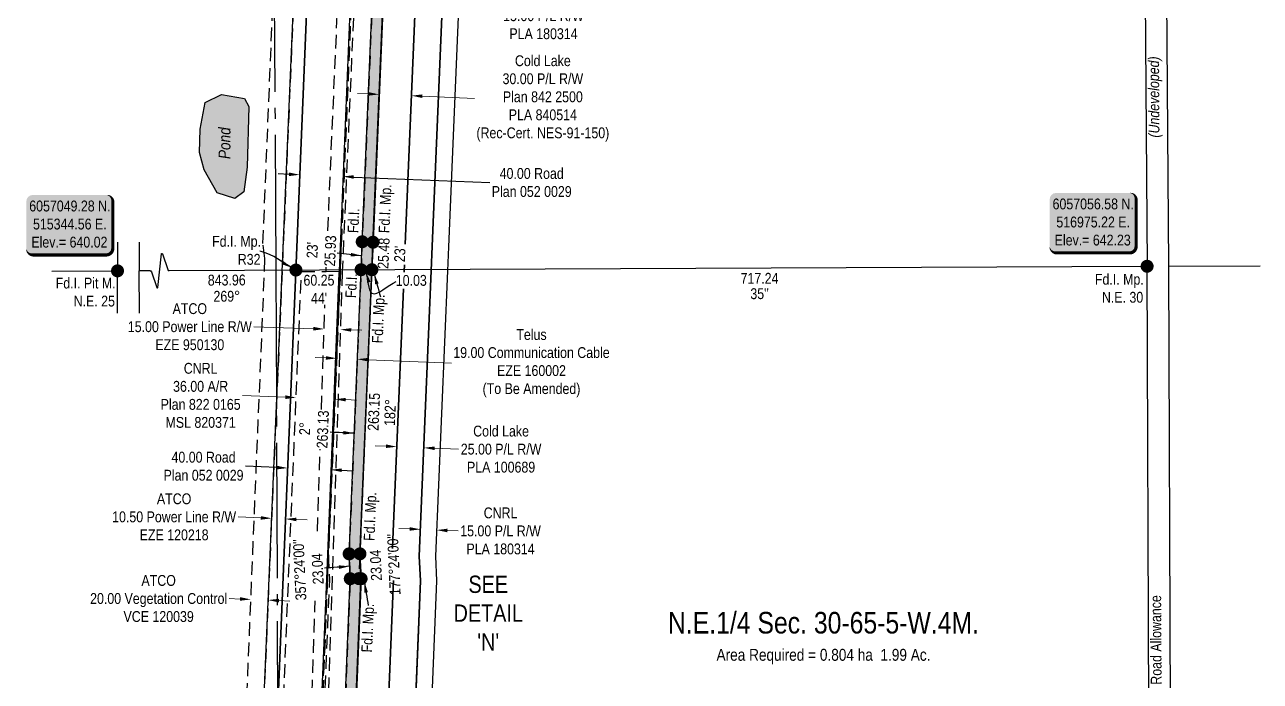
# Model space of a CAD drawing. Extents: x 506429 to 517084, y 6049655 to 6059669.
# Drawn here: x 515938 to 517080, y 6056673 to 6057280 of the extents above; entities that cross this region are included whole.
import ezdxf
from ezdxf.enums import TextEntityAlignment as Align

# ---------------------------------------------------------------- set-up
doc = ezdxf.new("R2010")
doc.units = 0
doc.header["$LTSCALE"] = 5
doc.header["$PDSIZE"] = 0.5
for name, pattern in [('foc-ACCESSROAD', [3.75, 2.5, -1.25]), ('foc-FLOWLINE', [3.75, 2.5, -1.25]), ('foc-QUARTERLINE', [33, 25, -3, 2, -3])]:
    doc.linetypes.add(name, pattern=pattern)
doc.layers.get('Defpoints').update_dxf_attribs({"color": 9})
for name, color, linetype in [('C-EZE', 13, 'foc-FLOWLINE'), ('C-SYMBOL', 7, 'Continuous'), ('DETAIL-T', 7, 'Continuous'), ('F-AR', 190, 'foc-ACCESSROAD'), ('F-EZE', 190, 'foc-FLOWLINE'), ('F-RW', 190, 'Continuous'), ('F-VCE', 190, 'foc-FLOWLINE'), ('L-BD', 7, 'Continuous'), ('L-BD1', 253, 'Continuous'), ('L-MON', 1, 'Continuous'), ('L-ROAD-T', 7, 'Continuous'), ('L-SEC', 7, 'Continuous'), ('L-SECQ', 8, 'foc-QUARTERLINE'), ('L-SYMBOL', 7, 'Continuous'), ('L-TITLEDB', 4, 'Continuous'), ('L-TITLEDB-T', 4, 'Continuous'), ('P-IOP1-H', 21, 'Continuous'), ('P-PROPOSED', 10, 'Continuous'), ('P-PROPOSED-H', 21, 'Continuous'), ('T-WATER', 160, 'Continuous'), ('T-WATER-H', 133, 'Continuous'), ('T-WATER-T', 170, 'Continuous')]:
    doc.layers.add(name, color=color, linetype=linetype)
for name, color, linetype, lineweight in [('F-AR-T', 190, 'Continuous', 9), ('F-EZE-T', 190, 'Continuous', 9), ('F-RW-T', 190, 'Continuous', 9), ('F-VCE-T', 190, 'Continuous', 9), ('T-TEXT', 48, 'Continuous', 18)]:
    doc.layers.add(name, color=color, linetype=linetype, lineweight=lineweight)
doc.styles.add('100L', font='ARIALN.TTF', dxfattribs={"height": 11})
doc.styles.add('175L', font='ARIALN.TTF', dxfattribs={"height": 20})
doc.styles.add('80', font='ARIALN.TTF', dxfattribs={"height": 10})
doc.styles.add('80CG', font='ARIALN.TTF', dxfattribs={"height": 10})
doc.styles.add('80L', font='ARIALN.TTF', dxfattribs={"height": 10})
doc.styles.add('80LS', font='ARIALNI.TTF', dxfattribs={"height": 10})
doc.dimstyles.new('Compass 5 000', dxfattribs={"dimscale": 5, "dimtxt": 9, "dimasz": 2, "dimexe": 0.2, "dimexo": 0.0625, "dimgap": 0.5, "dimtad": 0, "dimtih": 1, "dimtoh": 1, "dimzin": 0, "dimdsep": 46, "dimtxsty": '80CG', "dimcen": 0.1, "dimse1": 1, "dimse2": 1, "dimclrd": 256, "dimclrt": 256, "dimaunit": 1, "dimadec": 4, "dimazin": 0, "dimtfac": 0.06, "dimtofl": 0, "dimtmove": 0, "dimatfit": 1, "dimfxl": 0.2, "dimtolj": 1, "dimtzin": 0, "dimlwd": -1, "dimarcsym": 0})

# ---------------------------------------------------------------- blocks, each defined once
blk = doc.blocks.new('fdia')
at = {"color": 255, "const_width": 1}
blk.add_lwpolyline([(-0.5, 0, 1), (0.5, 0, 1)], format="xyb", close=True, dxfattribs=at)
blk = doc.blocks.new('Fdiaa')
blk.add_blockref('fdia', (0, 0))
blk = doc.blocks.new('fdib')
at = {"color": 1, "const_width": 1.6}
blk.add_lwpolyline([(-0.4, 0, 1), (0.4, 0, 1)], format="xyb", close=True, dxfattribs=at)
at = {"color": 1}
blk.add_circle((0, 0), 0.8, dxfattribs=at)
blk = doc.blocks.new('Fdibb')
blk.add_blockref('fdib', (0, 0))
blk = doc.blocks.new('fdicc')
for name in ['Fdibb', 'Fdiaa']:
    blk.add_blockref(name, (0, 0))
blk = doc.blocks.new('FDI')
blk.add_blockref('fdicc', (0, 0))
blk = doc.blocks.new('linebrk')
blk.add_lwpolyline([(0, 0.00175, -0.346152), (-0.00019, 0.0015), (-0.00314, 0.00055, 0.772575), (-0.00312, 0.00036), (0.00312, -0.00036, -0.772575), (0.00314, -0.00055), (0.00019, -0.0015, 0.346152), (0, -0.00175)], format="xyb")
blk = doc.blocks.new('*D798')
at = {"layer": 'Defpoints', "color": 0, "transparency": 16777216}
for p in [(516188.4, 6056935.4), (516187.1, 6056905.9), (516223.1, 6056904.4)]:
    blk.add_point(p, dxfattribs=at)
at = {"layer": 'F-AR-T', "transparency": 16777216}
for p, q in [((516178.4, 6056935.8), (516138.9, 6056937.4)), ((516234.3, 6056933.5), (516244.3, 6056933))]:
    blk.add_line(p, q, dxfattribs=at)
for points in [[(516178.4, 6056937.5), (516178.3, 6056934.1), (516188.4, 6056935.4)], [(516234.3, 6056935.1), (516234.2, 6056931.8), (516224.3, 6056933.9)]]:
    blk.add_solid(points, dxfattribs=at)
at = {"layer": 'F-AR-T', "transparency": 16777216, "insert": (516100.1, 6056937.4), "char_height": 10, "attachment_point": 5, "style": '80CG'}
blk.add_mtext('\\A1;CNRL\\P36.00 A/R\\PPlan 822 0165\\PMSL 820371', dxfattribs=at)
blk = doc.blocks.new('*D800')
at = {"layer": 'Defpoints', "color": 0, "transparency": 16777216}
for p in [(516180.5, 6056870.3), (516179.4, 6056842.9), (516219.3, 6056841.2)]:
    blk.add_point(p, dxfattribs=at)
at = {"layer": 'L-TITLEDB-T', "transparency": 16777216}
for p, q in [((516170.5, 6056870.7), (516141.6, 6056871.9)), ((516230.5, 6056868.2), (516240.5, 6056867.8))]:
    blk.add_line(p, q, dxfattribs=at)
for points in [[(516170.6, 6056872.4), (516170.5, 6056869), (516180.5, 6056870.3)], [(516230.5, 6056869.9), (516230.4, 6056866.6), (516220.5, 6056868.7)]]:
    blk.add_solid(points, dxfattribs=at)
at = {"layer": 'L-TITLEDB-T', "transparency": 16777216, "insert": (516102.8, 6056871.9), "char_height": 10, "attachment_point": 5, "style": '80CG'}
blk.add_mtext('\\A1;40.00 Road\\PPlan 052 0029', dxfattribs=at)
blk = doc.blocks.new('*D801')
at = {"layer": 'Defpoints', "color": 0, "transparency": 16777216}
for p in [(516165.7, 6056823.8), (516163.9, 6056782.1), (516176.9, 6056781.6)]:
    blk.add_point(p, dxfattribs=at)
at = {"layer": 'F-EZE-T', "transparency": 16777216}
for p, q in [((516155.7, 6056824.2), (516134.7, 6056825.1)), ((516188.6, 6056822.8), (516198.6, 6056822.4))]:
    blk.add_line(p, q, dxfattribs=at)
for points in [[(516155.8, 6056825.8), (516155.6, 6056822.5), (516165.7, 6056823.8)], [(516188.7, 6056824.4), (516188.6, 6056821.1), (516178.6, 6056823.2)]]:
    blk.add_solid(points, dxfattribs=at)
at = {"layer": 'F-EZE-T', "transparency": 16777216, "insert": (516075.6, 6056825.1), "char_height": 10, "attachment_point": 5, "style": '80CG'}
blk.add_mtext('\\A1;ATCO\\P10.50 Power Line R/W\\PEZE 120218 ', dxfattribs=at)
blk = doc.blocks.new('*D802')
at = {"layer": 'Defpoints', "color": 0, "transparency": 16777216}
for p in [(516228.3, 6057029.7), (516247.3, 6057028.9), (516244.9, 6056970.9)]:
    blk.add_point(p, dxfattribs=at)
at = {"layer": 'F-EZE-T', "transparency": 16777216}
for p, q in [((516215.9, 6056972.1), (516205.9, 6056972.5)), ((516254.9, 6056970.4), (516332, 6056967.2))]:
    blk.add_line(p, q, dxfattribs=at)
for points in [[(516215.9, 6056973.7), (516215.8, 6056970.4), (516225.9, 6056971.7)], [(516255, 6056972.1), (516254.8, 6056968.8), (516244.9, 6056970.9)]]:
    blk.add_solid(points, dxfattribs=at)
at = {"layer": 'F-EZE-T', "transparency": 16777216, "insert": (516405.9, 6056967.2), "char_height": 10, "attachment_point": 5, "style": '80CG'}
blk.add_mtext('\\A1;Telus \\P19.00 Communication Cable\\PEZE 160002\\P(To Be Amended)', dxfattribs=at)
blk = doc.blocks.new('*D803')
at = {"layer": 'Defpoints', "color": 0, "transparency": 16777216}
for p in [(516214.5, 6057006.1), (516229.5, 6057005.6), (516214.2, 6056998.8)]:
    blk.add_point(p, dxfattribs=at)
at = {"layer": 'F-EZE-T', "transparency": 16777216}
for p, q in [((516204.2, 6056999.1), (516149.2, 6057000.9)), ((516239.2, 6056997.9), (516249.2, 6056997.6))]:
    blk.add_line(p, q, dxfattribs=at)
for points in [[(516204.3, 6057000.8), (516204.2, 6056997.4), (516214.2, 6056998.8)], [(516239.3, 6056999.6), (516239.2, 6056996.3), (516229.2, 6056998.3)]]:
    blk.add_solid(points, dxfattribs=at)
at = {"layer": 'F-EZE-T', "transparency": 16777216, "insert": (516090.1, 6057000.9), "char_height": 10, "attachment_point": 5, "style": '80CG'}
blk.add_mtext('\\A1;ATCO\\P15.00 Power Line R/W\\PEZE 950130', dxfattribs=at)
blk = doc.blocks.new('*D805')
at = {"layer": 'Defpoints', "color": 0, "transparency": 16777216}
for p in [(516282.1, 6056905.2), (516307, 6056904.1), (516306.4, 6056889)]:
    blk.add_point(p, dxfattribs=at)
at = {"layer": 'F-RW-T', "transparency": 16777216}
for p, q in [((516271.5, 6056890.5), (516261.5, 6056890.9)), ((516316.4, 6056888.6), (516338.3, 6056887.7))]:
    blk.add_line(p, q, dxfattribs=at)
for points in [[(516271.5, 6056892.1), (516271.4, 6056888.8), (516281.4, 6056890)], [(516316.5, 6056890.2), (516316.3, 6056886.9), (516306.4, 6056889)]]:
    blk.add_solid(points, dxfattribs=at)
at = {"layer": 'F-RW-T', "transparency": 16777216, "insert": (516377.8, 6056887.7), "char_height": 10, "attachment_point": 5, "style": '80CG'}
blk.add_mtext('\\A1;Cold Lake\\P25.00 P/L R/W\\PPLA 100689', dxfattribs=at)
blk = doc.blocks.new('*D807')
at = {"layer": 'Defpoints', "color": 0, "transparency": 16777216}
for p in [(516303.3, 6056815.3), (516318.2, 6056812.9), (516318.3, 6056814.6)]:
    blk.add_point(p, dxfattribs=at)
at = {"layer": 'F-RW-T', "transparency": 16777216}
for p, q in [((516293.2, 6056814), (516283.3, 6056814.4)), ((516328.2, 6056812.5), (516338.2, 6056812.1))]:
    blk.add_line(p, q, dxfattribs=at)
for points in [[(516293.3, 6056815.6), (516293.2, 6056812.3), (516303.2, 6056813.6)], [(516328.3, 6056814.2), (516328.1, 6056810.9), (516318.2, 6056812.9)]]:
    blk.add_solid(points, dxfattribs=at)
at = {"layer": 'F-RW-T', "transparency": 16777216, "insert": (516377.3, 6056812.1), "char_height": 10, "attachment_point": 5, "style": '80CG'}
blk.add_mtext('\\A1;CNRL\\P15.00 P/L R/W\\PPLA 180314', dxfattribs=at)
blk = doc.blocks.new('*D808')
at = {"layer": 'Defpoints', "color": 0, "transparency": 16777216}
for p in [(516246, 6056711.8), (516276, 6056710.6), (516269.5, 6056551.6)]:
    blk.add_point(p, dxfattribs=at)
at = {"layer": 'F-RW-T', "transparency": 16777216}
for p, q in [((516229.6, 6056553.3), (516219.6, 6056553.7)), ((516279.5, 6056551.2), (516318.8, 6056549.6))]:
    blk.add_line(p, q, dxfattribs=at)
for points in [[(516229.6, 6056554.9), (516229.5, 6056551.6), (516239.6, 6056552.9)], [(516279.6, 6056552.9), (516279.4, 6056549.6), (516269.5, 6056551.6)]]:
    blk.add_solid(points, dxfattribs=at)
at = {"layer": 'F-RW-T', "transparency": 16777216, "insert": (516382, 6056549.6), "char_height": 10, "attachment_point": 5, "style": '80CG'}
blk.add_mtext('\\A1;Cold Lake\\P30.00 P/L R/W\\PPlan 842 2500\\PPLA 840514\\P(Rec-Cert. NES-91-150)', dxfattribs=at)
blk = doc.blocks.new('*D809')
at = {"layer": 'Defpoints', "color": 0, "transparency": 16777216}
for p in [(516147, 6056758.5), (516162.9, 6056757.9), (516146.6, 6056748.8)]:
    blk.add_point(p, dxfattribs=at)
at = {"layer": 'F-VCE-T', "transparency": 16777216}
for p, q in [((516136.6, 6056749.2), (516126.6, 6056749.6)), ((516172.5, 6056747.8), (516182.5, 6056747.3))]:
    blk.add_line(p, q, dxfattribs=at)
for points in [[(516136.6, 6056750.9), (516136.5, 6056747.6), (516146.6, 6056748.8)], [(516172.6, 6056749.4), (516172.4, 6056746.1), (516162.5, 6056748.2)]]:
    blk.add_solid(points, dxfattribs=at)
at = {"layer": 'F-VCE-T', "transparency": 16777216, "insert": (516061.3, 6056749.6), "char_height": 10, "attachment_point": 5, "style": '80CG'}
blk.add_mtext('\\A1;ATCO\\P20.00 Vegetation Control\\PVCE 120039', dxfattribs=at)
blk = doc.blocks.new('*D837')
at = {"layer": 'Defpoints', "color": 0, "transparency": 16777216}
for p in [(516325.3, 6057340.7), (516340.3, 6057340), (516338.2, 6057290.1)]:
    blk.add_point(p, dxfattribs=at)
at = {"layer": 'F-RW-T', "transparency": 16777216}
for p, q in [((516313.2, 6057291.1), (516303.3, 6057291.5)), ((516348.2, 6057289.6), (516377.9, 6057288.4))]:
    blk.add_line(p, q, dxfattribs=at)
for points in [[(516313.3, 6057292.8), (516313.2, 6057289.4), (516323.2, 6057290.7)], [(516348.3, 6057291.3), (516348.1, 6057288), (516338.2, 6057290.1)]]:
    blk.add_solid(points, dxfattribs=at)
at = {"layer": 'F-RW-T', "transparency": 16777216, "insert": (516417, 6057288.4), "char_height": 10, "attachment_point": 5, "style": '80CG'}
blk.add_mtext('\\A1;CNRL\\P15.00 P/L R/W\\PPLA 180314', dxfattribs=at)
blk = doc.blocks.new('*D838')
at = {"layer": 'Defpoints', "color": 0, "transparency": 16777216}
for p in [(516265.6, 6057228), (516295.5, 6057226.8), (516295, 6057214.5)]:
    blk.add_point(p, dxfattribs=at)
at = {"layer": 'F-RW-T', "transparency": 16777216}
for p, q in [((516255.1, 6057216.2), (516245.1, 6057216.6)), ((516305, 6057214.1), (516353.1, 6057212))]:
    blk.add_line(p, q, dxfattribs=at)
for points in [[(516255.2, 6057217.8), (516255, 6057214.5), (516265.1, 6057215.7)], [(516305.1, 6057215.7), (516305, 6057212.4), (516295, 6057214.5)]]:
    blk.add_solid(points, dxfattribs=at)
at = {"layer": 'F-RW-T', "transparency": 16777216, "insert": (516416.4, 6057212), "char_height": 10, "attachment_point": 5, "style": '80CG'}
blk.add_mtext('\\A1;Cold Lake\\P30.00 P/L R/W\\PPlan 842 2500\\PPLA 840514\\P(Rec-Cert. NES-91-150)', dxfattribs=at)
blk = doc.blocks.new('*D839')
at = {"layer": 'Defpoints', "color": 0, "transparency": 16777216}
for p in [(516192.7, 6057163.8), (516232.6, 6057162.2), (516231.6, 6057139.8)]:
    blk.add_point(p, dxfattribs=at)
at = {"layer": 'L-TITLEDB-T', "transparency": 16777216}
for p, q in [((516181.8, 6057141.8), (516171.8, 6057142.2)), ((516241.6, 6057139.3), (516367.4, 6057134.2))]:
    blk.add_line(p, q, dxfattribs=at)
for points in [[(516181.8, 6057143.5), (516181.7, 6057140.2), (516191.7, 6057141.4)], [(516241.7, 6057141), (516241.6, 6057137.7), (516231.6, 6057139.8)]]:
    blk.add_solid(points, dxfattribs=at)
at = {"layer": 'L-TITLEDB-T', "transparency": 16777216, "insert": (516406.1, 6057134.2), "char_height": 10, "attachment_point": 5, "style": '80CG'}
blk.add_mtext('\\A1;40.00 Road\\PPlan 052 0029', dxfattribs=at)
blk = doc.blocks.new('*U1020')
h = blk.add_hatch(color=254)
edge = h.paths.add_edge_path()
edge.add_line((-34, -28.5), (34, -28.5))
edge.add_arc((34, -22.5), 6, 270, 360)
edge.add_line((40, -22.5), (40, 21))
edge.add_arc((34, 21), 6, 0, 90)
edge.add_line((34, 27), (-34, 27))
edge.add_arc((-34, 21), 6, 90, 180)
edge.add_line((-40, 21), (-40, -22.5))
edge.add_arc((-34, -22.5), 6, 180, 270)
at = {"color": 1, "flags": 128}
blk.add_lwpolyline([(-34, -28.5, 3, 3, 0), (34, -28.5, 3, 3, 0.414214), (40, -22.5, 3, 3, 0), (40, 21, 3, 0, 0.414214), (34, 27, 0, 0, 0), (-34, 27, 0, 0, 0.414214), (-40, 21, 0, 0, 0), (-40, -22.5, 0, 3, 0.414214)], format="xyseb", close=True, dxfattribs=at)
blk.add_lwpolyline([(-26.6, 0, 0, 10, 0), (0, 0, 5, 5, 0)], format="xyseb", dxfattribs=at)
at = {"color": 1, "style": '80'}
blk.add_attdef('ENTER_TEXT_001', (-36, -5), '', height=10, dxfattribs=at)

msp = doc.modelspace()

# ---------------------------------------------------------------- hatches: boundary and pattern name
at = {"layer": 'P-IOP1-H'}
h = msp.add_hatch(color=256, dxfattribs=at)
h.dxf.hatch_style = 1
h.paths.add_polyline_path([(516292.064, 6057858.735), (516282.062, 6057858.668), (516249.444, 6057079.467), (516248.359, 6057053.584), (516248.358, 6057053.573), (516258.374, 6057053.618), (516259.439, 6057079.052)])
h = msp.add_hatch(color=256, dxfattribs=at)
h.dxf.hatch_style = 1
h.paths.add_polyline_path([(516258.374, 6057053.618), (516248.358, 6057053.573), (516237.375, 6056790.947), (516238.42, 6056767.951), (516217.408, 6056250.923), (516227.404, 6056250.978), (516248.43, 6056767.964), (516247.385, 6056790.96)])
at = {"layer": 'P-PROPOSED-H'}
h = msp.add_hatch(color=256, dxfattribs=at)
h.dxf.hatch_style = 1
h.paths.add_polyline_path([(516182.252, 6055448.678), (516201.225, 6055853.12), (516217.141, 6056244.364), (516238.42, 6056767.951), (516237.375, 6056790.947), (516248.359, 6057053.584), (516249.444, 6057079.467), (516284.46, 6057915.954), (516311.424, 6058543.683), (516316.553, 6058663.387), (516316.553, 6058663.393), (516326.596, 6058663.387), (516321.414, 6058543.257), (516294.44, 6057915.519), (516259.439, 6057079.052), (516258.374, 6057053.616), (516247.385, 6056790.96), (516248.43, 6056767.964), (516227.136, 6056244.398), (516211.208, 6055852.696), (516192.268, 6055448.738)])
edge = h.paths.add_edge_path()
edge.add_line((516326.599, 6058663.444), (516326.596, 6058663.387))
at = {"layer": 'T-WATER-H'}
h = msp.add_hatch(color=256, dxfattribs=at)
h.dxf.hatch_style = 1
h.paths.add_polyline_path([(516144.641, 6057204.407), (516143.086, 6057148.455), (516140.148, 6057125.66), (516131.681, 6057119.616), (516115.265, 6057124.624), (516103.342, 6057146.037), (516099.194, 6057162.098), (516099.713, 6057183.684), (516104.378, 6057208.206), (516119.239, 6057215.631), (516140.667, 6057212.005)])

# ---------------------------------------------------------------- linework, layer by layer
at = {"layer": 'C-EZE', "flags": 128}
msp.add_lwpolyline([(516161.398, 6055448.5), (516182.264, 6055853.993), (516198.176, 6056245.135), (516219.421, 6056767.905), (516218.376, 6056790.913), (516229.394, 6057054.38), (516230.48, 6057080.261), (516265.496, 6057916.759), (516292.46, 6058544.496), (516297.551, 6058663.297), (516316.553, 6058663.393), (516316.553, 6058663.387), (516311.424, 6058543.683), (516284.46, 6057915.954), (516249.444, 6057079.467), (516248.359, 6057053.584), (516237.375, 6056790.947), (516238.42, 6056767.951), (516217.141, 6056244.364), (516201.225, 6055853.12), (516180.41, 6055448.616)], close=True, dxfattribs=at)
at = {"layer": 'F-AR'}
msp.add_lwpolyline([(516159.126, 6055448.487), (516125.05, 6055448.28), (516138.322, 6055730.786), (516144.134, 6055854.496), (516160.227, 6056249.646), (516160.294, 6056251.283), (516171.51, 6056526.501), (516181.407, 6056769.313), (516193.237, 6057052.022), (516216.003, 6057052.121), (516228.019, 6057052.174), (516229.239, 6057052.179), (516217.341, 6056767.829), (516196.227, 6056249.831), (516180.063, 6055852.92), (516174.243, 6055729.042), (516167.647, 6055588.854), (516161.064, 6055448.498), (516159.126, 6055448.487)], close=True, dxfattribs=at)
at = {"layer": 'F-EZE'}
msp.add_lwpolyline([(516161.064, 6055448.498), (516159.126, 6055448.487), (516167.647, 6055588.854), (516171.454, 6055705.246), (516174.056, 6055783.851), (516189.468, 6056249.797), (516216.003, 6057052.121), (516251.105, 6057857.72), (516286.197, 6058663.239), (516294.519, 6058663.281), (516297.729, 6058663.297), (516301.2, 6058663.315), (516283.357, 6058253.742), (516282.702, 6058238.708), (516266.11, 6057857.805), (516251.669, 6057526.703), (516251.08, 6057511.548), (516231.018, 6057052.186), (516230.979, 6057051.281), (516204.464, 6056249.873), (516182.574, 6055588.168), (516175.155, 6055463.181), (516174.285, 6055448.579), (516161.064, 6055448.498)], close=True, dxfattribs=at)
for points in [[(516197.647, 6056284.64), (516217.341, 6056767.829), (516229.239, 6057052.179), (516230.356, 6057078.984), (516248.515, 6057511.299), (516249.15, 6057526.422), (516263.068, 6057857.787), (516265.486, 6057915.335), (516279.439, 6058238.553)], [(516308.481, 6058239.935), (516294.432, 6057914.102), (516292.074, 6057857.95), (516278.533, 6057535.527), (516277.753, 6057517.183), (516259.297, 6057077.765), (516258.241, 6057052.306), (516247.247, 6056789.729), (516246.287, 6056766.837), (516248.283, 6056766.754), (516228.041, 6056269.949)]]:
    msp.add_lwpolyline(points, dxfattribs=at)
at = {"layer": 'F-RW'}
for points in [[(516154.715, 6056565.565), (516170.136, 6056927.804), (516175.42, 6057051.944), (516209.715, 6057857.487), (516244.013, 6058663.026)], [(516287.553, 6057036.062), (516277.247, 6056789.78), (516278.284, 6056766.822), (516257.223, 6056250.141), (516240.947, 6055850.255), (516222.094, 6055448.869), (516192.077, 6055448.687), (516211.006, 6055851.565), (516227.227, 6056249.988), (516248.283, 6056766.754), (516247.247, 6056789.729), (516258.241, 6057052.306), (516259.297, 6057077.765), (516277.748, 6057517.183), (516278.534, 6057535.527), (516292.074, 6057857.951), (516294.432, 6057914.102), (516308.483, 6058239.935)], [(516363.608, 6058242.557), (516349.327, 6057911.764), (516347.08, 6057858.26), (516347.031, 6057857.073), (516334.527, 6057559.411), (516333.901, 6057544.497), (516314.198, 6057075.543), (516313.236, 6057052.546), (516302.204, 6056788.829), (516303.242, 6056765.872), (516282.225, 6056250.268), (516282.177, 6056249.101), (516265.898, 6055849.161), (516247.103, 6055449.02), (516222.094, 6055448.869), (516240.947, 6055850.255), (516257.223, 6056250.141), (516278.284, 6056766.822), (516277.247, 6056789.78), (516287.553, 6057036.062)], [(516283.039, 6056270.235), (516303.242, 6056765.872), (516302.204, 6056788.829), (516313.237, 6057052.546), (516314.198, 6057075.543), (516333.901, 6057544.497), (516334.527, 6057559.411), (516347.031, 6057857.073), (516347.081, 6057858.26), (516349.327, 6057911.764), (516363.608, 6058242.557)], [(516289.279, 6057077.39), (516308.857, 6057544.006), (516309.525, 6057559.261), (516322.078, 6057858.12), (516324.376, 6057912.827), (516338.559, 6058241.366)], [(516338.559, 6058241.366), (516324.376, 6057912.827), (516322.078, 6057858.12), (516309.525, 6057559.261), (516308.857, 6057544.006), (516289.279, 6057077.39)], [(516378.638, 6058243.273), (516364.299, 6057911.127), (516362.081, 6057858.344), (516349.529, 6057559.501), (516348.902, 6057544.574), (516329.17, 6057074.914), (516328.237, 6057052.612), (516317.203, 6056788.855), (516318.24, 6056765.906), (516298.04, 6056270.314)], [(516233.452, 6058152.528), (516221.286, 6057857.552), (516210.808, 6057603.58), (516188.063, 6057051.999), (516176.41, 6056769.568), (516171.115, 6056642.055)], [(516288.486, 6057058.267), (516288.244, 6057052.436), (516288.195, 6057051.367)], [(516288.195, 6057051.367), (516288.244, 6057052.436), (516288.486, 6057058.267)]]:
    msp.add_lwpolyline(points, dxfattribs=at)
at = {"layer": 'F-VCE'}
for points in [[(516244.013, 6058663.026), (516209.715, 6057857.487), (516175.42, 6057051.944), (516170.136, 6056927.806), (516154.716, 6056565.565)], [(516139.004, 6056565.362), (516159.068, 6057051.871), (516159.567, 6057063.989), (516157.713, 6057077.724), (516168.103, 6057330.463), (516189.766, 6057857.376), (516212.979, 6058421.923)]]:
    msp.add_lwpolyline(points, dxfattribs=at)
at = {"layer": 'L-SEC'}
for p, q in [((516968.687, 6057863.255), (516974.899, 6057056.825)), ((516994.999, 6057056.98), (516988.786, 6057863.389)), ((516023.158, 6057078.982), (516023.275, 6057052.566)), ((516043.258, 6057078.982), (516043.375, 6057052.656)), ((515962.502, 6057052.294), (516023.275, 6057052.566)), ((516023.412, 6057013.585), (516023.275, 6057052.566)), ((516053.425, 6057052.701), (516043.375, 6057052.656)), ((516043.512, 6057013.585), (516043.375, 6057052.656)), ((516070.878, 6057052.779), (516974.899, 6057056.825)), ((516980.761, 6055453.474), (516974.899, 6057056.825)), ((516994.999, 6057056.915), (517079.501, 6057057.293)), ((517000.861, 6055453.596), (516994.999, 6057056.898))]:
    msp.add_line(p, q, dxfattribs=at)
at = {"layer": 'L-SECQ'}
for p, q in [((516170.025, 6057053.222), (516160.377, 6058662.603)), ((516175.76, 6055448.587), (516170.025, 6057053.222))]:
    msp.add_line(p, q, dxfattribs=at)
at = {"layer": 'L-TITLEDB'}
for points in [[(516171.115, 6056642.055), (516176.404, 6056769.569), (516188.063, 6057051.999), (516210.803, 6057603.581), (516221.286, 6057857.553), (516233.449, 6058152.528)], [(516273.392, 6058150.886), (516261.291, 6057857.778), (516250.732, 6057601.976), (516228.019, 6057052.174), (516227.946, 6057050.392), (516216.324, 6056768.002), (516197.474, 6056310.902)]]:
    msp.add_lwpolyline(points, dxfattribs=at)
at = {"layer": 'P-PROPOSED', "flags": 128}
msp.add_lwpolyline([(516182.252, 6055448.678), (516201.225, 6055853.12), (516217.141, 6056244.364), (516238.42, 6056767.951), (516237.375, 6056790.947), (516248.359, 6057053.584), (516249.444, 6057079.467), (516284.46, 6057915.954), (516311.424, 6058543.683), (516316.553, 6058663.387), (516316.553, 6058663.393), (516326.596, 6058663.387), (516321.414, 6058543.257), (516294.44, 6057915.519), (516259.439, 6057079.052), (516258.374, 6057053.616), (516247.385, 6056790.96), (516248.43, 6056767.964), (516227.136, 6056244.398), (516211.208, 6055852.696), (516192.268, 6055448.738)], close=True, dxfattribs=at)
at = {"layer": 'T-WATER', "flags": 128}
msp.add_lwpolyline([(516144.641, 6057204.407), (516143.086, 6057148.455), (516140.148, 6057125.66), (516131.681, 6057119.616), (516115.265, 6057124.624), (516103.342, 6057146.037), (516099.194, 6057162.098), (516099.713, 6057183.684), (516104.378, 6057208.206), (516119.239, 6057215.631), (516140.667, 6057212.005)], close=True, dxfattribs=at)

# ---------------------------------------------------------------- block references
at = {"layer": 'DETAIL-T'}
ref = msp.add_blockref('*U1020', (515978.961, 6057095.774), dxfattribs=dict(at, xscale=0.9990104649161125, yscale=0.9990104649161125, zscale=0.9990104649161125))
ref.add_attrib('ENTER_TEXT_001', '6057049.28 N.', (515941.702, 6057107.535), dxfattribs={"layer": '0', "color": 1, "height": 9.9901, "style": '80'})
ref.add_attrib('ENTER_TEXT_002', '515344.56 E.', (515945.174, 6057090.844), dxfattribs={"layer": '0', "color": 1, "height": 9.9901, "style": '80'})
ref.add_attrib('ENTER_TEXT_003', 'Elev.= 640.02', (515943.651, 6057074.153), dxfattribs={"layer": '0', "color": 1, "height": 9.9901, "style": '80'})
ref = msp.add_blockref('*U1020', (516924.79, 6057097.663), dxfattribs=dict(at, xscale=0.9990104649161125, yscale=0.9990104649161125, zscale=0.9990104649161125))
ref.add_attrib('ENTER_TEXT_001', '6057056.58 N.', (516887.531, 6057109.424), dxfattribs={"layer": '0', "color": 1, "height": 9.9901, "style": '80'})
ref.add_attrib('ENTER_TEXT_002', '516975.22 E.', (516891.003, 6057092.733), dxfattribs={"layer": '0', "color": 1, "height": 9.9901, "style": '80'})
ref.add_attrib('ENTER_TEXT_003', 'Elev.= 642.23', (516889.45, 6057076.042), dxfattribs={"layer": '0', "color": 1, "height": 9.9901, "style": '80'})
at = {"layer": 'L-MON'}
for p, xscale, yscale, zscale in [((516249.444, 6057079.467), 4.995052324580574, 4.995052324580574, 4.995052324580574), ((516259.439, 6057079.052), 4.997525550000026, 4.997525550000026, 4.997525550000026), ((516974.899, 6057056.825), 4.997525550000026, 4.997525550000026, 4.997525550000026), ((516023.275, 6057052.566), 4.997525550000026, 4.997525550000026, 4.997525550000026), ((516248.359, 6057053.584), 4.995052324580574, 4.995052324580574, 4.995052324580574), ((516258.374, 6057053.616), 4.997525550000026, 4.997525550000026, 4.997525550000026), ((516237.375, 6056790.947), 4.995052324580574, 4.995052324580574, 4.995052324580574), ((516238.42, 6056767.951), 4.995052324580574, 4.995052324580574, 4.995052324580574)]:
    msp.add_blockref('FDI', p, dxfattribs=dict(at, xscale=xscale, yscale=yscale, zscale=zscale))
at = {"layer": 'L-SEC', "xscale": 4995.052324580561, "yscale": 4995.052324580561, "zscale": 4995.052324580561, "rotation": 90.25642567116184}
msp.add_blockref('linebrk', (516062.151, 6057052.74), dxfattribs=at)

# ---------------------------------------------------------------- texts
at = {"layer": 'C-SYMBOL', "color": 3, "style": '175L'}
msp.add_text('N.E.1/4 Sec. 30-65-5-W.4M.', height=19.98021, dxfattribs=at).set_placement((516675.777, 6056711.296), align=Align.BOTTOM_CENTER)
at = {"layer": 'L-BD', "style": '80L'}
for s, rotation, p in [('25.48', 87.6013, (516269.206, 6057068.776)), ("23'", 87.6013, (516284.178, 6057068.149)), ('717.24', 0.2566, (516616.679, 6057045.73)), ('843.96', 0.2565, (516124.237, 6057044.068)), ('10.03', 0.183, (516294.807, 6057043.737)), ('269°', 0.2565, (516124.304, 6057029.083)), ("35''", 0.2566, (516616.743, 6057031.494)), ('263.15', 87.6044, (516260.204, 6056922.23)), ('182°', 87.6044, (516275.176, 6056921.603))]:
    msp.add_text(s, height=9.9901, rotation=rotation, dxfattribs=at).set_placement(p, align=Align.MIDDLE)
at = {"layer": 'L-MON', "char_height": 9.9901, "attachment_point": 1, "rotation": 87.597888, "style": '80L'}
for s, width, insert in [('\\pi1.1046;Fd.I. Mp. ', 44.3292, (516264.527, 6057086.592)), ('\\pi1.0826;Fd.I. ', 22.04407, (516235.836, 6057086.685)), ('\\pi1.0826;Fd.I. ', 22.04407, (516233.732, 6057026.593)), ('\\pi1.1046;Fd.I. Mp. ', 44.3292, (516258.299, 6056984.743)), ('\\pi1.1046;Fd.I. Mp. ', 44.3292, (516248.528, 6056698.967))]:
    msp.add_mtext_dynamic_manual_height_columns(s, width=width, gutter_width=50, heights=[0], dxfattribs=dict(at, insert=insert))
at = {"layer": 'L-MON', "char_height": 9.9901, "attachment_point": 1, "style": '80L'}
for s, width, insert in [('\\pi1.1046;Fd.I. Mp.\\P\\pi24.826;R32 ', 44.3292, (516109.623, 6057084.871)), ('\\pi27.797;Fd.I. Pit M.\\P\\pi44.356;N.E. 25', 81.19531, (515938.371, 6057046.278)), ('\\pi37.971;Fd.I. Mp.\\P\\pi44.445;N.E. 30', 81.19531, (516888.674, 6057049.79))]:
    msp.add_mtext_dynamic_manual_height_columns(s, width=width, gutter_width=50, heights=[0], dxfattribs=dict(at, insert=insert))
at = {"layer": 'L-ROAD-T', "style": '80L'}
msp.add_text('Government Road Allowance', height=9.99505, rotation=90.327208, dxfattribs=at).set_placement((516983.247, 6056678.255), align=Align.MIDDLE_CENTER)
at = {"layer": 'L-SYMBOL', "color": 5, "style": '100L'}
msp.add_text('Area Required = 0.804 ha  1.99 Ac.', height=10.98912, dxfattribs=at).set_placement((516675.777, 6056688.818), align=Align.BOTTOM_CENTER)
at = {"layer": 'T-TEXT', "style": '80LS'}
msp.add_text('(Undeveloped)', height=9.99505, rotation=90.327208, dxfattribs=at).set_placement((516981.08, 6057213.306), align=Align.MIDDLE_CENTER)
at = {"layer": 'T-WATER-T', "insert": (516116.648, 6057155.903), "char_height": 10.99456, "attachment_point": 1, "rotation": 90, "style": '100L'}
msp.add_mtext_dynamic_manual_height_columns('{\\fArial Narrow|b0|i1|c0|p34;Pond}', width=30.15366, gutter_width=55, heights=[0], dxfattribs=at)

# ---------------------------------------------------------------- dimensions: what is measured, and where the dimension line sits
at = {"layer": 'F-RW-T'}
for base, p1, p2, angle, text, picture, middle in [((516338.209, 6057290.054), (516325.337, 6057340.653), (516340.308, 6057340.024), 357.594295, 'CNRL\\P15.00 P/L R/W\\PPLA 180314', '*D837', (516417.033, 6057288.385)), ((516295.031, 6057214.479), (516265.605, 6057228.007), (516295.546, 6057226.751), 357.597513, 'Cold Lake\\P30.00 P/L R/W\\PPlan 842 2500\\PPLA 840514\\P(Rec-Cert. NES-91-150)', '*D838', (516416.37, 6057212.041)), ((516306.394, 6056888.998), (516282.078, 6056905.191), (516307.028, 6056904.147), 357.604443, 'Cold Lake\\P25.00 P/L R/W\\PPLA 100689', '*D805', (516377.807, 6056887.665))]:
    dim = msp.add_linear_dim(base=base, p1=p1, p2=p2, angle=angle, text=text, dimstyle='Compass 5 000', dxfattribs=at)
    dim.commit()
    dim.dimension.update_dxf_attribs({"geometry": picture, "text_midpoint": middle, "dimtype": 161})
at = {"layer": 'L-TITLEDB-T'}
dim = msp.add_linear_dim(base=(516231.638, 6057139.76), p1=(516192.674, 6057163.815), p2=(516232.563, 6057162.167), angle=357.634483, text='40.00 Road\\PPlan 052 0029', dimstyle='Compass 5 000', dxfattribs=at)
dim.commit()
dim.dimension.update_dxf_attribs({"geometry": '*D839', "text_midpoint": (516406.149, 6057134.152), "dimtype": 161})

# ---------------------------------------------------------------- leaders
at = {"layer": 'L-BD', "path_type": 1}
msp.add_leader([(516252.863, 6057051.585), (516258.468, 6057031.883), (516280.897, 6057042.864)], dimstyle='Compass 5 000', override={"dimgap": 0.5, "dimtad": 0}, dxfattribs=at)
at = {"layer": 'L-MON', "path_type": 1}
for points in [[(516184.525, 6057055.484), (516157.06, 6057070.169), (516154.845, 6057070.685)], [(516260.404, 6057050.047), (516266.305, 6057028.561)]]:
    msp.add_leader(points, dimstyle='Compass 5 000', override={"dimgap": 0.5, "dimtad": 0}, dxfattribs=at)

# ---------------------------------------------------------------- next in the draw order: texts
at = {"layer": 'DETAIL-T', "color": 3, "insert": (516365.941, 6056736.166), "char_height": 15.9842, "width": 63.57316, "attachment_point": 5, "style": '80CG', "bg_fill": 3, "box_fill_scale": 1.1, "bg_fill_color": 256, "bg_fill_transparency": 0}
msp.add_mtext("SEE\\PDETAIL\\P'N'", dxfattribs=at)
at = {"layer": 'L-BD', "char_height": 9.9901, "attachment_point": 2, "style": '80L', "bg_fill": 3, "box_fill_scale": 1.1, "bg_fill_color": 256, "bg_fill_transparency": 0}
for s, insert, width, rotation in [("60.25 44'", (516209.465, 6057048.903), 28.6886, 0.2664), ("23.04 177°24'00''", (516257.046, 6056780.128), 27.09701, 92.6005)]:
    msp.add_mtext(s, dxfattribs=dict(at, insert=insert, width=width, rotation=rotation))
at = {"layer": 'L-BD1', "char_height": 9.9901, "attachment_point": 2, "style": '80L', "bg_fill": 3, "box_fill_scale": 1.1, "bg_fill_color": 256, "bg_fill_transparency": 0}
for s, insert, width, rotation in [("23'\\P25.93", (516198.272, 6057071.967), 28.19622, 87.5986), ('2°\\P263.13', (516191.342, 6056906.904), 34.56099, 87.6053), ("357°24'00''\\P23.04 ", (516186.606, 6056776.074), 56.25165, 92.6005)]:
    msp.add_mtext(s, dxfattribs=dict(at, insert=insert, width=width, rotation=rotation))

# ---------------------------------------------------------------- next in the draw order: block references
at = {"layer": 'L-MON', "xscale": 4.997525550000026, "yscale": 4.997525550000026, "zscale": 4.997525550000026}
for p in [(516188.165, 6057053.304), (516247.385, 6056790.96), (516246.344, 6056768.045), (516248.43, 6056767.964)]:
    msp.add_blockref('FDI', p, dxfattribs=at)

# ---------------------------------------------------------------- next in the draw order: texts
at = {"layer": 'L-MON', "insert": (516250.71, 6056802.061), "char_height": 9.9901, "attachment_point": 1, "rotation": 87.597888, "style": '80L'}
msp.add_mtext_dynamic_manual_height_columns('\\pi1.1046;Fd.I. Mp. ', width=44.3292, gutter_width=50, heights=[0], dxfattribs=at)

# ---------------------------------------------------------------- next in the draw order: dimensions: what is measured, and where the dimension line sits
at = {"layer": 'F-AR-T'}
dim = msp.add_linear_dim(base=(516188.356, 6056935.379), p1=(516223.055, 6056904.381), p2=(516187.122, 6056905.885), angle=177.603859, text='CNRL\\P36.00 A/R\\PPlan 822 0165\\PMSL 820371', dimstyle='Compass 5 000', dxfattribs=at)
dim.commit()
dim.dimension.update_dxf_attribs({"geometry": '*D798', "text_midpoint": (516100.089, 6056937.45), "dimtype": 161})
at = {"layer": 'F-EZE-T'}
for base, p1, p2, angle, text, picture, middle in [((516214.238, 6056998.76), (516229.468, 6057005.617), (516214.481, 6057006.112), 178.105802, 'ATCO\\P15.00 Power Line R/W\\PEZE 950130', '*D803', (516090.063, 6057000.91)), ((516244.895, 6056970.868), (516228.297, 6057029.672), (516247.326, 6057028.875), 357.601086, 'Telus \\P19.00 Communication Cable\\PEZE 160002\\P(To Be Amended)', '*D802', (516405.925, 6056967.218)), ((516165.707, 6056823.757), (516176.861, 6056781.565), (516163.934, 6056782.115), 177.562547, 'ATCO\\P10.50 Power Line R/W\\PEZE 120218 ', '*D801', (516075.606, 6056825.075))]:
    dim = msp.add_linear_dim(base=base, p1=p1, p2=p2, angle=angle, text=text, dimstyle='Compass 5 000', dxfattribs=at)
    dim.commit()
    dim.dimension.update_dxf_attribs({"geometry": picture, "text_midpoint": middle, "dimtype": 161})
at = {"layer": 'F-RW-T'}
for base, p1, p2, angle, text, picture, middle in [((516318.211, 6056812.94), (516303.309, 6056815.251), (516318.281, 6056814.625), 357.604401, 'CNRL\\P15.00 P/L R/W\\PPLA 180314', '*D807', (516377.279, 6056812.104)), ((516269.513, 6056551.636), (516246.044, 6056711.795), (516275.991, 6056710.574), 357.665953, 'Cold Lake\\P30.00 P/L R/W\\PPlan 842 2500\\PPLA 840514\\P(Rec-Cert. NES-91-150)', '*D808', (516382.007, 6056549.629))]:
    dim = msp.add_linear_dim(base=base, p1=p1, p2=p2, angle=angle, text=text, dimstyle='Compass 5 000', dxfattribs=at)
    dim.commit()
    dim.dimension.update_dxf_attribs({"geometry": picture, "text_midpoint": middle, "dimtype": 161})
at = {"layer": 'F-VCE-T'}
dim = msp.add_linear_dim(base=(516146.57, 6056748.823), p1=(516162.903, 6056757.893), p2=(516146.971, 6056758.55), angle=177.638475, text='ATCO\\P20.00 Vegetation Control\\PVCE 120039', dimstyle='Compass 5 000', dxfattribs=at)
dim.commit()
dim.dimension.update_dxf_attribs({"geometry": '*D809', "text_midpoint": (516061.29, 6056749.647), "dimtype": 161})
at = {"layer": 'L-TITLEDB-T'}
dim = msp.add_linear_dim(base=(516180.52, 6056870.299), p1=(516219.338, 6056841.236), p2=(516179.389, 6056842.883), angle=177.638892, text='40.00 Road\\PPlan 052 0029', dimstyle='Compass 5 000', dxfattribs=at)
dim.commit()
dim.dimension.update_dxf_attribs({"geometry": '*D800', "text_midpoint": (516102.822, 6056871.905), "dimtype": 161})

# ---------------------------------------------------------------- next in the draw order: leaders
at = {"layer": 'L-BD1', "path_type": 1}
for points in [[(516248.903, 6057066.556), (516226.31, 6057068.826)], [(516242.04, 6056902.485), (516219.765, 6056903.38)], [(516237.898, 6056779.449), (516214.62, 6056777.646)]]:
    msp.add_leader(points, dimstyle='Compass 5 000', override={"dimgap": 0.5, "dimtad": 0}, dxfattribs=at)
at = {"layer": 'L-MON', "path_type": 1}
msp.add_leader([(516251.424, 6056765.153), (516254.993, 6056743.206)], dimstyle='Compass 5 000', override={"dimgap": 0.5, "dimtad": 0}, dxfattribs=at)

doc.saveas('drawing.dxf')
